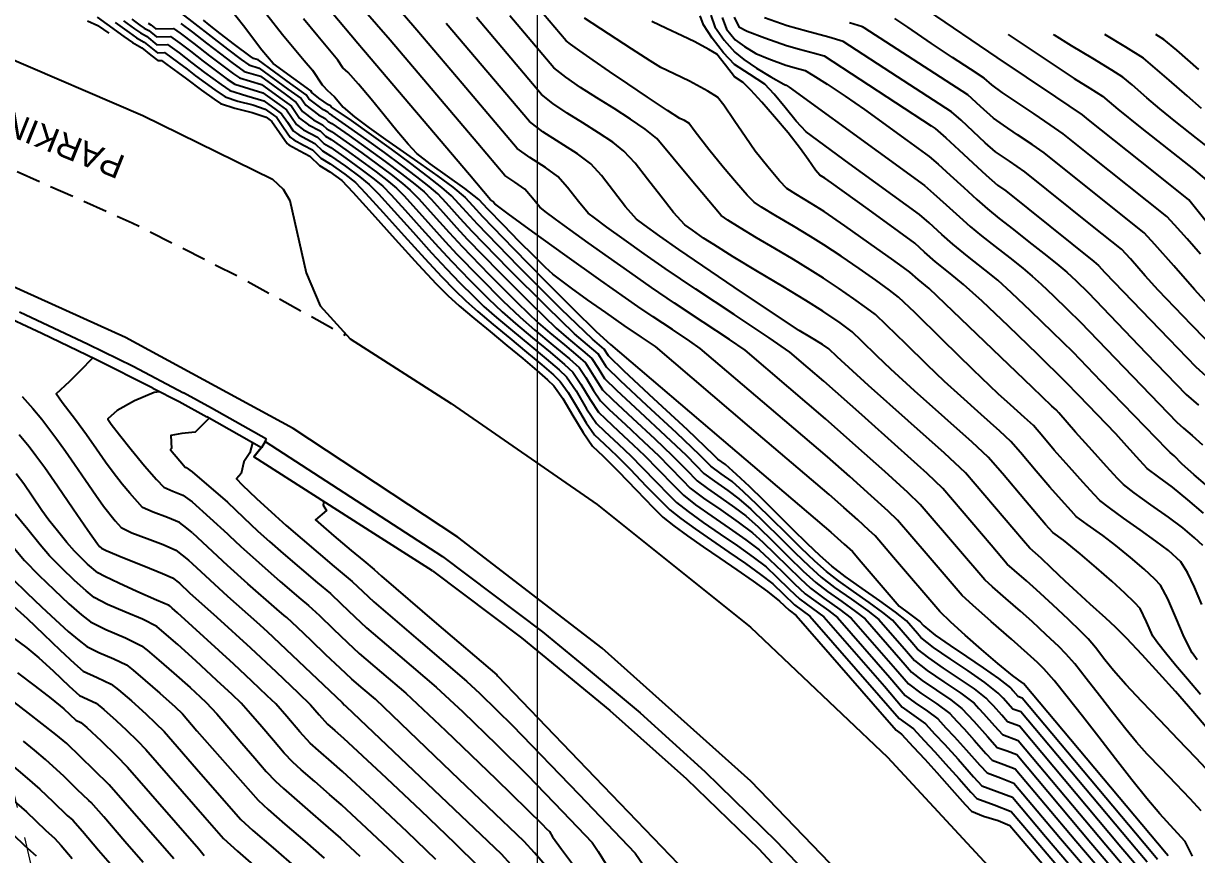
# Model space of a CAD drawing. Header units: metres. Extents: x 62264 to 62602, y 108404 to 109101.
# Drawn here: x 62473.6 to 62533.9, y 108607 to 108649.8 of the extents above; entities that cross this region are included whole.
import ezdxf

# ---------------------------------------------------------------- set-up
doc = ezdxf.new("R2010")
doc.units = ezdxf.units.M
doc.header["$MEASUREMENT"] = 0
doc.linetypes.add('NASCOSTA', pattern=[9.525, 6.35, -3.175])
doc.linetypes.add('TRATTEGGIATA2', pattern=[0.375, 0.25, -0.125])
for name, color, linetype in [('Bâti', 7, 'Continuous'), ('coordinate', 2, 'Continuous'), ('curve livello 1m', 2, 'Continuous'), ('curve livello 5m', 7, 'Continuous'), ('LINCOLO-ROSSO-025', 10, 'Continuous'), ('Per+Mod Surf', 7, 'Continuous'), ('Strade', 7, 'Continuous'), ('TEXT035', 1, 'Continuous')]:
    doc.layers.add(name, color=color, linetype=linetype)
doc.styles.add('ARIAL', font='arial.ttf')

# ---------------------------------------------------------------- blocks, each defined once
blk = doc.blocks.new('CONTORNO')
at = {"layer": 'LINCOLO-ROSSO-025', "linetype": 'NASCOSTA', "lineweight": 0, "ltscale": 0.5, "flags": 128}
blk.add_lwpolyline([(26.165, -94.334), (25.446, -93.474), (-6.877, 42.135), (-4.985, 41.623), (-4.907, 41.912), (-5.109, 41.967), (-4.481, 44.283), (-5.968, 44.686), (9.426, 101.471, 0.76503), (-27.561, 123.114), (-31.83, 118.918, 0.278191), (-69.079, 126.141), (-85.83, 120.005), (-86.105, 120.756), (-102.99, 114.571), (-98.153, 109.314), (-85.2, 114.059), (-84.427, 113.219), (-89.144, 103.05), (-84.307, 97.793), (-77.785, 111.855), (-78.51, 112.191), (-77.184, 115.052, -0.198912), (-74.368, 117.643), (-67.474, 120.163, -0.281645), (-36.074, 114.45, 0.175507), (-40.663, 100.044), (-40.374, 92.645, 0.034114), (-43.469, 92.01), (-53.105, 89.338), (-53.319, 90.109), (-70.647, 85.303), (-66.249, 79.674), (-52.956, 83.36), (-52.253, 82.461), (-57.773, 72.704), (-53.908, 67.757), (-53.375, 67.075), (-47.588, 77.303), (-45.683, 80.67), (-46.38, 81.064), (-46.314, 81.181, -0.14195), (-42.731, 84.682), (-41.604, 85.286, -0.165813), (-34.47, 86.461, -0.072308), (-29.805, 84.968), (-22.578, 81.44), (16.586, -82.868), (15.866, -82.007), (19.27, -96.287), (18.407, -96.98), (19.153, -100.108), (27.051, -106.511), (29.932, -105.824), (28.44, -103.877), (26.165, -94.334)], format="xyb", close=True, dxfattribs=at)

msp = doc.modelspace()

# ---------------------------------------------------------------- linework, layer by layer
at = {"layer": 'Bâti', "linetype": 'Continuous'}
for p, q in [((62474.532, 108633.821), (62471.632, 108635.175)), ((62473.379, 108634.944), (62476.909, 108633.272)), ((62477.316, 108632.497), (62474.532, 108633.821)), ((62476.909, 108633.272), (62479.234, 108632.151)), ((62480.234, 108631.025), (62477.316, 108632.497)), ((62479.234, 108632.151), (62481.819, 108630.776)), ((62480.234, 108631.025), (62481.597, 108630.332)), ((62481.597, 108630.332), (62483.01, 108629.549)), ((62483.262, 108629.991), (62481.819, 108630.776)), ((62486.079, 108628.39), (62483.262, 108629.991)), ((62485.827, 108627.949), (62483.01, 108629.549)), ((62485.807, 108627.947), (62485.433, 108627.494)), ((62486.017, 108628.272), (62485.827, 108627.949)), ((62486.017, 108628.272), (62486.079, 108628.39)), ((62486.017, 108628.272), (62492.255, 108624.231)), ((62491.605, 108623.548), (62485.433, 108627.494)), ((62492.255, 108624.231), (62495.127, 108622.37)), ((62494.609, 108621.627), (62491.605, 108623.548)), ((62495.127, 108622.37), (62500.274, 108618.493)), ((62494.609, 108621.627), (62499.187, 108618.189)), ((62499.187, 108618.189), (62503.731, 108614.455)), ((62500.274, 108618.493), (62502.298, 108616.807)), ((62502.298, 108616.807), (62505.28, 108614.324)), ((62503.731, 108614.455), (62507.675, 108610.933)), ((62505.28, 108614.324), (62508.611, 108611.308)), ((62508.611, 108611.308), (62512.298, 108607.717)), ((62507.675, 108610.933), (62511.379, 108607.341)), ((62515.231, 108603.235), (62511.379, 108607.341)), ((62512.298, 108607.717), (62515.977, 108603.84))]:
    msp.add_line(p, q, dxfattribs=at)
at = {"layer": 'coordinate', "linetype": 'Continuous', "lineweight": 0}
msp.add_line((62500, 108696.995), (62500, 108403.974), dxfattribs=at)
at = {"layer": 'curve livello 1m'}
for p, q in [((62482.256, 108625.173), (62484.084, 108623.526)), ((62482.256, 108623.601), (62484.084, 108621.905)), ((62482.256, 108622.004), (62484.084, 108620.328))]:
    msp.add_line(p, q, dxfattribs=at)
at = {"layer": 'curve livello 1m', "flags": 128}
for points in [[(62531.342, 108606.65), (62530.775, 108607.316), (62524.848, 108614.372), (62524.441, 108614.525), (62523.946, 108615.076), (62523.82, 108615.208), (62523.696, 108615.345), (62523.009, 108615.882), (62522.139, 108616.481), (62521.214, 108617.097), (62520.36, 108617.686), (62519.705, 108618.206), (62519.705, 108618.206), (62519.538, 108618.4), (62518.97, 108619.051), (62518.412, 108619.499), (62517.607, 108620.08), (62516.698, 108620.72), (62515.827, 108621.343), (62515.14, 108621.874), (62515.14, 108621.874), (62514.546, 108622.4), (62513.869, 108623.04), (62513.138, 108623.755), (62512.382, 108624.505), (62511.628, 108625.253), (62510.905, 108625.959), (62510.242, 108626.585), (62509.665, 108627.091), (62509.665, 108627.091), (62509.272, 108627.374), (62509.071, 108627.58), (62507.714, 108628.869), (62505.995, 108630.466), (62504.463, 108631.894), (62503.663, 108632.678), (62503.663, 108632.678), (62503.443, 108633.021), (62502.837, 108633.537), (62501.231, 108635.088), (62499.041, 108637.279), (62496.924, 108639.453), (62496.179, 108640.271), (62495.588, 108640.914), (62495.086, 108641.338), (62494.37, 108641.904), (62493.494, 108642.57), (62492.512, 108643.298), (62491.478, 108644.048), (62490.443, 108644.78), (62489.464, 108645.455), (62489.412, 108645.487), (62489.364, 108645.533), (62489.26, 108645.588), (62488.766, 108645.932), (62488.415, 108646.219), (62488.362, 108646.297), (62487.491, 108646.93), (62486.422, 108647.708), (62485.846, 108648.402), (62484.893, 108649.649), (62483.269, 108651.711)], [(62534.125, 108609.289), (62533.554, 108609.902), (62532.832, 108610.657), (62532.063, 108611.459), (62531.352, 108612.212), (62530.8, 108612.822), (62530.8, 108612.822), (62530.25, 108613.488), (62529.594, 108614.32), (62528.894, 108615.221), (62528.215, 108616.094), (62527.62, 108616.842), (62527.174, 108617.367), (62527.174, 108617.367), (62526.805, 108617.732), (62526.161, 108618.344), (62525.433, 108619.018), (62525.433, 108619.018), (62524.833, 108619.551), (62524.079, 108620.209), (62523.393, 108620.808), (62522.999, 108621.167), (62522.999, 108621.167), (62521.651, 108622.737), (62519.686, 108625.046), (62519.039, 108625.658), (62517.859, 108626.732), (62516.376, 108628.06), (62514.816, 108629.438), (62514.816, 108629.438), (62512.922, 108631.051), (62510.676, 108632.964), (62509.878, 108633.515), (62508.528, 108634.413), (62507.05, 108635.395), (62505.869, 108636.195), (62505.869, 108636.195), (62504.753, 108636.975), (62503.653, 108637.752), (62502.617, 108638.49), (62501.697, 108639.152), (62500.942, 108639.703), (62500.403, 108640.106), (62500.131, 108640.325), (62500.131, 108640.325), (62499.745, 108640.791), (62499.365, 108641.25), (62499.365, 108641.25), (62498.852, 108641.603), (62498.335, 108641.958), (62498.335, 108641.958), (62496.943, 108643.602), (62492.437, 108648.908), (62490.218, 108651.484)], [(62534.633, 108611.183), (62533.844, 108612.018), (62532.94, 108612.962), (62531.994, 108613.948), (62531.076, 108614.912), (62530.258, 108615.787), (62529.611, 108616.508), (62529.611, 108616.508), (62529.179, 108617.045), (62528.685, 108617.68), (62528.313, 108618.136), (62528.313, 108618.136), (62527.943, 108618.507), (62527.295, 108619.128), (62526.493, 108619.881), (62525.663, 108620.649), (62525.663, 108620.649), (62525.139, 108621.112), (62524.528, 108621.644), (62524.156, 108621.979), (62524.156, 108621.979), (62523.322, 108622.951), (62520.85, 108625.855), (62520.035, 108626.625), (62518.552, 108627.976), (62516.686, 108629.647), (62514.724, 108631.379), (62514.724, 108631.379), (62513.925, 108632.06), (62512.978, 108632.866), (62511.915, 108633.6), (62510.115, 108634.799), (62508.145, 108636.108), (62506.57, 108637.174), (62506.57, 108637.174), (62505.495, 108637.928), (62504.467, 108638.657), (62503.581, 108639.294), (62502.933, 108639.771), (62502.616, 108640.019), (62502.616, 108640.019), (62502.11, 108640.606), (62501.557, 108641.33), (62501.06, 108641.902), (62501.06, 108641.902), (62500.416, 108642.368), (62499.615, 108642.871), (62498.963, 108643.341), (62498.963, 108643.341), (62496.133, 108646.686), (62493.804, 108649.427), (62492.546, 108650.888)], [(62481.706, 108650.279), (62482.406, 108649.747), (62483.245, 108649.095), (62484.082, 108648.446), (62484.773, 108647.92), (62484.773, 108647.92), (62485.173, 108647.634), (62485.707, 108647.472), (62487.185, 108646.397), (62487.861, 108645.906), (62488.096, 108645.562), (62488.752, 108645.072), (62489.099, 108644.887), (62489.259, 108644.733), (62489.432, 108644.626), (62490.323, 108644.011), (62491.262, 108643.342), (62492.183, 108642.669), (62493.019, 108642.04), (62493.706, 108641.503), (62494.177, 108641.108), (62494.177, 108641.108), (62494.54, 108640.726), (62495.159, 108640.041), (62495.841, 108639.284), (62496.395, 108638.684), (62496.395, 108638.684), (62498.036, 108636.998), (62499.733, 108635.3), (62500.978, 108634.099), (62501.607, 108633.56), (62502.348, 108632.946), (62502.797, 108632.549), (62503.122, 108632.044), (62503.457, 108631.519), (62504.077, 108630.912), (62505.265, 108629.804), (62506.597, 108628.567), (62507.649, 108627.568), (62508.161, 108627.042), (62508.567, 108626.629), (62509.104, 108626.23), (62509.79, 108625.758), (62510.362, 108625.338), (62510.972, 108624.794), (62511.689, 108624.104), (62512.462, 108623.339), (62513.238, 108622.57), (62513.966, 108621.868), (62514.594, 108621.305), (62515.284, 108620.779), (62516.152, 108620.164), (62516.981, 108619.574), (62517.554, 108619.123), (62518.971, 108617.498), (62519.389, 108617.013), (62520.045, 108616.505), (62520.901, 108615.926), (62521.766, 108615.342), (62522.45, 108614.818), (62522.693, 108614.551), (62522.942, 108614.292), (62523.503, 108613.662), (62523.911, 108613.211), (62524.709, 108612.912), (62529.225, 108607.535), (62530.258, 108606.321)], [(62486.104, 108650.235), (62486.91, 108649.207), (62486.91, 108649.207), (62488.022, 108647.866), (62488.44, 108647.365), (62488.935, 108646.616), (62488.997, 108646.56), (62489.191, 108646.343), (62489.578, 108645.991), (62490.026, 108645.464), (62490.612, 108644.966), (62491.353, 108644.405), (62492.201, 108643.801), (62493.105, 108643.173), (62494.016, 108642.541), (62494.884, 108641.925), (62495.66, 108641.343), (62496.293, 108640.817), (62496.293, 108640.817), (62496.69, 108640.386), (62497.189, 108639.838), (62497.189, 108639.838), (62498.769, 108638.202), (62500.375, 108636.568), (62501.847, 108635.095), (62503.029, 108633.94), (62503.763, 108633.261), (62503.767, 108633.258), (62503.768, 108633.257), (62509.911, 108628.026), (62515.093, 108623.612), (62515.781, 108623), (62516.195, 108622.619), (62516.639, 108622.096), (62518.603, 108619.808), (62519.138, 108619.413), (62519.678, 108619.015), (62519.821, 108618.851), (62519.863, 108618.803), (62520.454, 108618.326), (62521.214, 108617.789), (62522.063, 108617.221), (62522.918, 108616.649), (62523.697, 108616.102), (62524.318, 108615.608), (62524.383, 108615.537), (62524.449, 108615.469), (62524.706, 108615.181), (62524.918, 108615.102), (62531.55, 108607.206), (62531.885, 108606.814)], [(62533.68, 108606.953), (62533.306, 108607.722), (62532.723, 108608.353), (62531.989, 108609.135), (62531.989, 108609.135), (62531.333, 108609.924), (62530.563, 108610.888), (62529.723, 108611.961), (62528.859, 108613.075), (62528.014, 108614.163), (62527.232, 108615.157), (62526.558, 108615.991), (62526.036, 108616.598), (62526.036, 108616.598), (62525.716, 108616.909), (62525.204, 108617.387), (62525.204, 108617.387), (62524.375, 108618.124), (62523.333, 108619.032), (62522.387, 108619.859), (62521.842, 108620.355), (62521.842, 108620.355), (62519.981, 108622.524), (62518.522, 108624.237), (62518.042, 108624.691), (62517.167, 108625.488), (62516.066, 108626.474), (62514.909, 108627.496), (62511.918, 108630.043), (62508.373, 108633.062), (62507.842, 108633.429), (62506.941, 108634.028), (62505.956, 108634.683), (62505.168, 108635.216), (62505.168, 108635.216), (62503.268, 108636.548), (62501.407, 108637.87), (62499.762, 108639.053), (62498.509, 108639.973), (62497.825, 108640.501), (62497.825, 108640.501), (62497.718, 108640.607), (62497.704, 108640.623), (62497.602, 108640.699), (62496.509, 108641.984), (62491.069, 108648.388), (62490.775, 108648.73), (62489.427, 108650.349)], [(62533.92, 108617.052), (62533.659, 108617.412), (62533.659, 108617.412), (62533.249, 108618.211), (62532.825, 108619.222), (62532.411, 108620.197), (62532.034, 108620.891), (62532.034, 108620.891), (62531.737, 108621.202), (62531.184, 108621.71), (62530.483, 108622.32), (62529.742, 108622.936), (62529.742, 108622.936), (62529.063, 108623.438), (62528.259, 108624.007), (62527.704, 108624.426), (62527.704, 108624.426), (62527.438, 108624.708), (62526.935, 108625.263), (62526.346, 108625.926), (62526.346, 108625.926), (62525.645, 108626.749), (62524.838, 108627.707), (62524.341, 108628.282), (62524.341, 108628.282), (62523.777, 108628.805), (62522.816, 108629.662), (62521.764, 108630.6), (62520.926, 108631.362), (62520.926, 108631.362), (62520.04, 108632.215), (62518.947, 108633.291), (62517.955, 108634.264), (62517.376, 108634.809), (62517.376, 108634.809), (62516.944, 108635.138), (62516.271, 108635.618), (62515.484, 108636.161), (62514.706, 108636.681), (62514.706, 108636.681), (62514.029, 108637.107), (62513.168, 108637.628), (62512.217, 108638.193), (62511.274, 108638.752), (62510.434, 108639.254), (62509.794, 108639.65), (62509.449, 108639.887), (62509.449, 108639.887), (62507.821, 108641.827), (62506.142, 108643.857), (62505.543, 108644.338), (62504.791, 108644.855), (62503.945, 108645.395), (62503.068, 108645.942), (62502.219, 108646.483), (62501.459, 108647.005), (62500.849, 108647.492), (62500.849, 108647.492), (62498.59, 108650.16)], [(62534.152, 108619.902), (62533.777, 108620.785), (62533.419, 108621.54), (62533.085, 108622.094), (62533.085, 108622.094), (62532.436, 108622.673), (62531.795, 108623.159), (62530.982, 108623.739), (62530.138, 108624.334), (62529.404, 108624.863), (62528.918, 108625.247), (62528.918, 108625.247), (62528.621, 108625.555), (62528.057, 108626.171), (62527.338, 108626.972), (62526.572, 108627.836), (62526.572, 108627.836), (62525.977, 108628.538), (62525.505, 108629.091), (62525.049, 108629.508), (62524.315, 108630.162), (62523.686, 108630.731), (62523.686, 108630.731), (62522.411, 108631.96), (62520.835, 108633.51), (62519.407, 108634.911), (62518.573, 108635.696), (62518.573, 108635.696), (62518.109, 108636.053), (62517.4, 108636.566), (62516.538, 108637.17), (62515.617, 108637.8), (62514.728, 108638.392), (62514.728, 108638.392), (62514.042, 108638.819), (62513.16, 108639.346), (62512.262, 108639.879), (62511.529, 108640.322), (62511.139, 108640.581), (62511.139, 108640.581), (62510.784, 108640.943), (62510.23, 108641.571), (62509.551, 108642.38), (62508.819, 108643.284), (62508.106, 108644.194), (62508.106, 108644.194), (62507.794, 108644.641), (62507.562, 108644.772), (62507.323, 108644.886), (62506.692, 108645.294), (62505.666, 108645.98), (62504.658, 108646.661), (62503.712, 108647.304), (62502.876, 108647.878), (62502.194, 108648.352), (62501.713, 108648.695), (62501.477, 108648.875), (62501.477, 108648.875), (62500.312, 108650.252)], [(62508.911, 108650.2), (62509.132, 108649.589), (62509.601, 108648.914), (62510.155, 108648.294), (62510.622, 108647.922), (62511.274, 108647.471), (62511.995, 108647.018), (62512.665, 108646.641), (62512.743, 108646.611), (62512.793, 108646.597), (62512.946, 108646.496), (62517.524, 108643.162), (62519.899, 108641.439), (62520.368, 108641.029), (62521.015, 108640.439), (62521.692, 108639.82), (62522.253, 108639.324), (62522.825, 108638.856), (62523.537, 108638.295), (62524.282, 108637.713), (62524.952, 108637.182), (62525.443, 108636.776), (62525.891, 108636.367), (62526.532, 108635.761), (62527.249, 108635.069), (62527.925, 108634.403), (62530.143, 108632.094), (62532.864, 108629.278), (62533.217, 108628.967), (62533.653, 108628.585), (62534.186, 108628.099)], [(62535.132, 108638.647), (62533.755, 108640.351), (62533.755, 108640.351), (62533.484, 108640.702), (62531.674, 108642.149), (62528.325, 108644.82), (62528.02, 108645.065), (62526.653, 108646), (62523.642, 108648.011), (62520.062, 108650.442)], [(62476.882, 108649.908), (62477.408, 108649.663), (62477.437, 108649.642), (62477.97, 108649.261)], [(62478.295, 108649.815), (62479.021, 108649.295), (62479.397, 108649.032), (62479.794, 108648.81), (62480.477, 108648.265), (62480.833, 108648.273), (62481.561, 108647.751), (62481.999, 108647.414), (62482.433, 108647.08), (62483.423, 108646.358), (62483.962, 108645.987), (62484.601, 108645.772), (62485.371, 108645.58), (62486.007, 108645.366), (62486.42, 108645.066), (62486.609, 108644.928), (62486.952, 108644.426), (62487.298, 108643.919), (62487.482, 108643.781), (62487.987, 108643.515), (62488.437, 108643.272), (62488.877, 108642.847), (62489.354, 108642.554), (62490.106, 108642.019), (62490.65, 108641.593), (62491.177, 108641.046), (62492.078, 108640.055), (62493.158, 108638.854), (62494.221, 108637.678), (62495.071, 108636.76), (62495.761, 108636.056), (62496.329, 108635.502), (62496.943, 108634.959), (62497.724, 108634.299), (62498.589, 108633.583), (62499.451, 108632.871), (62500.227, 108632.224), (62500.832, 108631.703), (62501.181, 108631.368), (62501.589, 108630.791), (62502.049, 108630.021), (62502.515, 108629.239), (62502.943, 108628.622), (62503.439, 108628.151), (62504.093, 108627.537), (62504.77, 108626.852), (62505.604, 108625.987), (62506.362, 108625.205), (62506.805, 108624.767), (62507.38, 108624.312), (62508.118, 108623.779), (62508.957, 108623.197), (62509.837, 108622.595), (62510.695, 108622.001), (62511.471, 108621.444), (62512.103, 108620.954), (62512.661, 108620.423), (62513.227, 108619.883), (62514.014, 108619.303), (62517.554, 108615.243), (62518.598, 108614.03), (62519.337, 108613.501), (62519.877, 108612.906), (62520.43, 108612.331), (62520.985, 108611.715), (62521.679, 108610.93), (62522.287, 108610.245), (62522.585, 108609.927), (62523.478, 108609.593), (62524.36, 108609.261), (62525.35, 108608.083), (62527.547, 108605.501)], [(62478.724, 108649.901), (62479.299, 108649.49), (62479.597, 108649.282), (62479.911, 108649.106), (62480.451, 108648.675), (62480.99, 108648.687), (62481.59, 108648.257), (62482.248, 108647.75), (62482.901, 108647.248), (62482.901, 108647.248), (62483.745, 108646.633), (62484.204, 108646.316), (62484.204, 108646.316), (62485.077, 108646.052), (62485.947, 108645.787), (62485.947, 108645.787), (62486.573, 108645.332), (62486.859, 108645.124), (62487.158, 108644.688), (62487.457, 108644.248), (62487.457, 108644.248), (62487.736, 108644.039), (62488.569, 108643.595), (62488.953, 108643.224), (62489.37, 108642.968), (62490.136, 108642.431), (62490.871, 108641.886), (62491.356, 108641.496), (62491.356, 108641.496), (62491.83, 108641.003), (62492.641, 108640.111), (62493.613, 108639.03), (62494.57, 108637.971), (62495.336, 108637.145), (62495.336, 108637.145), (62496.024, 108636.438), (62496.736, 108635.725), (62497.259, 108635.221), (62497.259, 108635.221), (62497.902, 108634.656), (62498.727, 108633.963), (62499.618, 108633.227), (62500.456, 108632.532), (62501.124, 108631.963), (62501.504, 108631.605), (62501.504, 108631.605), (62501.992, 108630.886), (62502.537, 108629.961), (62503.046, 108629.201), (62503.454, 108628.807), (62504.181, 108628.132), (62504.804, 108627.543), (62505.391, 108626.948), (62506.116, 108626.198), (62506.773, 108625.519), (62507.158, 108625.139), (62507.755, 108624.672), (62508.532, 108624.118), (62509.405, 108623.517), (62510.29, 108622.909), (62511.101, 108622.333), (62511.755, 108621.831), (62512.302, 108621.322), (62512.941, 108620.689), (62513.501, 108620.167), (62514.144, 108619.696), (62514.722, 108619.267), (62517.838, 108615.694), (62518.756, 108614.627), (62519.351, 108614.2), (62519.96, 108613.764), (62520.44, 108613.235), (62520.932, 108612.724), (62521.628, 108611.947), (62522.425, 108611.046), (62522.85, 108610.583), (62523.645, 108610.287), (62524.43, 108609.991), (62526.125, 108607.974), (62528.089, 108605.665)], [(62479.153, 108649.987), (62479.576, 108649.684), (62479.796, 108649.531), (62480.027, 108649.402), (62480.425, 108649.084), (62481.147, 108649.101), (62481.619, 108648.762), (62482.173, 108648.339), (62482.821, 108647.835), (62483.369, 108647.416), (62483.369, 108647.416), (62484.067, 108646.908), (62484.446, 108646.646), (62484.446, 108646.646), (62485.168, 108646.427), (62485.887, 108646.209), (62485.887, 108646.209), (62486.726, 108645.598), (62487.11, 108645.319), (62487.617, 108644.576), (62487.99, 108644.298), (62488.702, 108643.918), (62489.03, 108643.602), (62489.386, 108643.383), (62490.152, 108642.849), (62490.936, 108642.279), (62491.615, 108641.765), (62492.061, 108641.399), (62492.061, 108641.399), (62492.483, 108640.961), (62493.204, 108640.167), (62494.069, 108639.206), (62494.92, 108638.264), (62495.601, 108637.529), (62495.601, 108637.529), (62496.527, 108636.578), (62497.486, 108635.619), (62498.188, 108634.941), (62498.188, 108634.941), (62498.872, 108634.344), (62499.752, 108633.61), (62500.653, 108632.865), (62501.403, 108632.234), (62501.827, 108631.841), (62502.246, 108631.225), (62502.713, 108630.432), (62503.149, 108629.781), (62503.499, 108629.438), (62504.169, 108628.812), (62504.921, 108628.114), (62505.515, 108627.549), (62506.213, 108626.838), (62507.015, 108626.007), (62507.51, 108625.512), (62508.138, 108625.026), (62508.965, 108624.445), (62509.869, 108623.826), (62510.724, 108623.227), (62511.407, 108622.707), (62511.943, 108622.218), (62512.581, 108621.589), (62513.224, 108620.956), (62513.774, 108620.452), (62514.317, 108620.045), (62514.965, 108619.588), (62515.43, 108619.231), (62518.121, 108616.145), (62518.914, 108615.223), (62519.42, 108614.844), (62520.058, 108614.417), (62520.582, 108614.028), (62521.003, 108613.564), (62521.434, 108613.116), (62522.045, 108612.435), (62522.743, 108611.645), (62523.115, 108611.24), (62523.812, 108610.98), (62524.5, 108610.721), (62526.9, 108607.864), (62528.631, 108605.829)], [(62479.995, 108649.781), (62480.143, 108649.698), (62480.399, 108649.494), (62481.304, 108649.515), (62481.648, 108649.268), (62482.341, 108648.738), (62483.151, 108648.108), (62483.837, 108647.584), (62483.837, 108647.584), (62484.388, 108647.182), (62484.688, 108646.975), (62484.688, 108646.975), (62485.259, 108646.802), (62485.827, 108646.63), (62485.827, 108646.63), (62486.879, 108645.865), (62487.36, 108645.515), (62487.777, 108644.905), (62488.244, 108644.556), (62488.834, 108644.241), (62489.106, 108643.979), (62489.401, 108643.797), (62490.165, 108643.268), (62490.964, 108642.694), (62491.718, 108642.135), (62492.346, 108641.651), (62492.766, 108641.302), (62492.766, 108641.302), (62493.135, 108640.918), (62493.767, 108640.224), (62494.524, 108639.382), (62495.269, 108638.557), (62495.865, 108637.914), (62495.865, 108637.914), (62497.03, 108636.718), (62498.235, 108635.513), (62499.118, 108634.66), (62499.861, 108634.016), (62500.803, 108633.236), (62501.661, 108632.521), (62502.15, 108632.077), (62502.499, 108631.563), (62502.888, 108630.903), (62503.251, 108630.36), (62503.691, 108629.929), (62504.534, 108629.143), (62505.48, 108628.265), (62506.226, 108627.555), (62506.799, 108626.972), (62507.457, 108626.29), (62507.863, 108625.884), (62508.536, 108625.372), (62509.425, 108624.756), (62510.332, 108624.129), (62511.058, 108623.584), (62511.586, 108623.109), (62512.211, 108622.5), (62512.872, 108621.844), (62513.505, 108621.227), (62514.047, 108620.736), (62514.733, 108620.223), (62515.551, 108619.645), (62516.138, 108619.195), (62518.404, 108616.596), (62519.072, 108615.82), (62519.719, 108615.335), (62520.535, 108614.789), (62521.205, 108614.291), (62521.567, 108613.893), (62521.937, 108613.508), (62522.461, 108612.923), (62523.061, 108612.245), (62523.38, 108611.897), (62523.979, 108611.674), (62524.569, 108611.452), (62527.675, 108607.754), (62529.174, 108605.993)], [(62530.8, 108606.486), (62530, 108607.425), (62524.779, 108613.642), (62524.176, 108613.868), (62523.868, 108614.208), (62523.444, 108614.684), (62523.444, 108614.684), (62523.256, 108614.88), (62523.073, 108615.081), (62522.466, 108615.556), (62521.698, 108616.085), (62520.88, 108616.629), (62520.126, 108617.15), (62519.547, 108617.61), (62519.547, 108617.61), (62519.254, 108617.949), (62518.262, 108619.087), (62517.768, 108619.484), (62517.054, 108619.999), (62516.248, 108620.566), (62515.476, 108621.119), (62514.867, 108621.59), (62514.867, 108621.59), (62514.258, 108622.132), (62513.559, 108622.799), (62512.806, 108623.54), (62512.038, 108624.303), (62511.292, 108625.038), (62510.604, 108625.692), (62510.014, 108626.214), (62510.014, 108626.214), (62509.455, 108626.616), (62508.92, 108627.002), (62508.92, 108627.002), (62508.36, 108627.574), (62507.155, 108628.718), (62505.63, 108630.135), (62504.27, 108631.403), (62503.56, 108632.099), (62503.56, 108632.099), (62503.12, 108632.785), (62502.581, 108633.248), (62501.907, 108633.818), (62500.482, 108635.194), (62498.539, 108637.139), (62496.66, 108639.068), (62496.037, 108639.747), (62495.324, 108640.54), (62494.882, 108641.011), (62494.437, 108641.388), (62493.802, 108641.889), (62493.025, 108642.481), (62492.153, 108643.127), (62491.235, 108643.792), (62490.317, 108644.442), (62489.448, 108645.04), (62489.335, 108645.11), (62489.231, 108645.21), (62489.006, 108645.33), (62488.255, 108645.891), (62488.112, 108646.101), (62487.338, 108646.664), (62485.648, 108647.893), (62485.415, 108647.964), (62485.241, 108648.088), (62484.437, 108648.69), (62483.695, 108649.255), (62483.128, 108649.697), (62482.848, 108649.929)], [(62534.757, 108613.14), (62533.688, 108614.405), (62532.806, 108615.424), (62532.806, 108615.424), (62531.971, 108616.346), (62531.081, 108617.309), (62530.282, 108618.159), (62529.717, 108618.739), (62529.717, 108618.739), (62529.222, 108619.191), (62528.424, 108619.907), (62527.74, 108620.527), (62527.74, 108620.527), (62527.136, 108621.099), (62526.432, 108621.771), (62525.892, 108622.28), (62525.892, 108622.28), (62525.313, 108622.791), (62524.993, 108623.165), (62522.013, 108626.664), (62520.923, 108627.676), (62519.064, 108629.336), (62517.027, 108631.149), (62515.405, 108632.624), (62515.405, 108632.624), (62514.981, 108633.035), (62514.663, 108633.259), (62514.085, 108633.612), (62513.465, 108633.989), (62513.465, 108633.989), (62510.541, 108635.924), (62507.271, 108638.153), (62507.271, 108638.153), (62506.299, 108638.837), (62505.496, 108639.415), (62505.102, 108639.714), (62505.102, 108639.714), (62504.541, 108640.341), (62503.92, 108641.146), (62503.303, 108641.945), (62502.754, 108642.553), (62502.754, 108642.553), (62502.065, 108643.071), (62501.18, 108643.636), (62500.29, 108644.202), (62499.592, 108644.725), (62499.592, 108644.725), (62495.322, 108649.769)], [(62534.202, 108622.937), (62533.777, 108623.333), (62533.177, 108623.838), (62533.177, 108623.838), (62532.451, 108624.381), (62531.539, 108625.029), (62530.685, 108625.638), (62530.131, 108626.067), (62530.131, 108626.067), (62529.828, 108626.377), (62529.264, 108626.989), (62528.518, 108627.813), (62527.669, 108628.762), (62526.799, 108629.746), (62526.799, 108629.746), (62526.668, 108629.9), (62526.446, 108630.1), (62525.458, 108631.059), (62520.144, 108636.14), (62519.571, 108636.597), (62519.149, 108636.977), (62518.825, 108637.218), (62518.198, 108637.673), (62517.456, 108638.205), (62517.456, 108638.205), (62515.807, 108639.372), (62514.749, 108640.103), (62514.749, 108640.103), (62514.073, 108640.517), (62513.285, 108640.986), (62512.829, 108641.275), (62512.829, 108641.275), (62512.451, 108641.679), (62511.85, 108642.395), (62511.206, 108643.208), (62511.206, 108643.208), (62510.715, 108643.898), (62510.122, 108644.777), (62509.586, 108645.564), (62509.267, 108645.984), (62509.267, 108645.984), (62508.757, 108646.292), (62507.826, 108646.797), (62507.826, 108646.797), (62507.043, 108647.172), (62506.347, 108647.508), (62506.347, 108647.508), (62505.797, 108647.844), (62504.839, 108648.457), (62503.655, 108649.227), (62502.428, 108650.037)], [(62534.234, 108624.595), (62533.433, 108625.285), (62532.644, 108625.936), (62532.644, 108625.936), (62531.945, 108626.444), (62531.344, 108626.887), (62531.344, 108626.887), (62530.964, 108627.299), (62530.308, 108628.032), (62529.736, 108628.663), (62529.736, 108628.663), (62527.827, 108630.639), (62527.16, 108631.334), (62525.729, 108632.742), (62524.214, 108634.204), (62522.859, 108635.486), (62521.91, 108636.352), (62521.91, 108636.352), (62521.217, 108636.907), (62520.465, 108637.506), (62520.465, 108637.506), (62519.905, 108638.011), (62519.399, 108638.464), (62519.399, 108638.464), (62518.58, 108639.074), (62516.998, 108640.222), (62515.126, 108641.566), (62515.126, 108641.566), (62514.771, 108641.815), (62514.519, 108641.968), (62514.306, 108642.222), (62513.916, 108642.781), (62513.536, 108643.323), (62513.536, 108643.323), (62512.887, 108644.136), (62512.197, 108644.964), (62511.536, 108645.728), (62510.976, 108646.344), (62510.587, 108646.731), (62510.587, 108646.731), (62510.132, 108647.031), (62509.669, 108647.62), (62509.22, 108648.185), (62509.22, 108648.185), (62508.812, 108648.43), (62508.09, 108648.822), (62508.09, 108648.822), (62507.447, 108649.138), (62506.649, 108649.511), (62505.893, 108649.867)], [(62509.503, 108650.067), (62509.73, 108649.479), (62510.166, 108648.926), (62510.644, 108648.575), (62511.238, 108648.22), (62511.896, 108647.942), (62512.776, 108647.623), (62513.323, 108647.474), (62513.772, 108647.347), (62514.161, 108647.117), (62514.895, 108646.645), (62515.828, 108646.024), (62516.82, 108645.348), (62519.012, 108643.752), (62520.149, 108642.926), (62520.603, 108642.534), (62521.226, 108641.969), (62521.921, 108641.331), (62522.594, 108640.719), (62523.146, 108640.232), (62523.738, 108639.747), (62524.469, 108639.168), (62525.259, 108638.549), (62526.032, 108637.944), (62526.708, 108637.406), (62527.209, 108636.989), (62527.692, 108636.539), (62528.308, 108635.938), (62531.301, 108632.822), (62533.355, 108630.696), (62533.99, 108630.137)], [(62510.125, 108650.087), (62510.357, 108649.588), (62510.793, 108649.376), (62511.702, 108649.023), (62512.81, 108648.635), (62513.475, 108648.447), (62514.253, 108648.247), (62514.75, 108648.097), (62520.24, 108644.497), (62520.447, 108644.363), (62521, 108643.894), (62521.669, 108643.273), (62522.382, 108642.597), (62523.066, 108641.96), (62523.65, 108641.458), (62524.076, 108641.167), (62528.598, 108637.532), (62528.852, 108637.329), (62529.176, 108636.968), (62532.459, 108633.55), (62533.846, 108632.114), (62534.363, 108631.655)], [(62534.338, 108633.532), (62533.617, 108634.278), (62531.912, 108636.053), (62531.247, 108636.794), (62530.482, 108637.659), (62530.02, 108638.166), (62530.02, 108638.166), (62528.53, 108639.354), (62525.062, 108642.142), (62524.267, 108642.683), (62523.552, 108643.174), (62523.552, 108643.174), (62523.023, 108643.636), (62522.402, 108644.22), (62521.79, 108644.794), (62521.287, 108645.229), (62521.287, 108645.229), (62518.521, 108647.016), (62515.729, 108648.847), (62514.99, 108649.07), (62513.833, 108649.368), (62512.843, 108649.647), (62512.843, 108649.647), (62511.682, 108650.063)], [(62534.083, 108637.909), (62533.397, 108638.7), (62532.757, 108639.415), (62532.354, 108639.84), (62532.354, 108639.84), (62528.393, 108642.998), (62527.034, 108644.091), (62526.369, 108644.56), (62525.535, 108645.119), (62524.666, 108645.696), (62523.895, 108646.217), (62523.356, 108646.606), (62523.356, 108646.606), (62522.966, 108646.96), (62522.267, 108647.414), (62521.335, 108648.014), (62521.335, 108648.014), (62520.268, 108648.738), (62519.04, 108649.58), (62518.373, 108650.026)], [(62524.194, 108649.2), (62524.201, 108649.195), (62527.59, 108646.932), (62528.405, 108646.435), (62529.052, 108646.037), (62529.398, 108645.74), (62529.836, 108645.361), (62530.985, 108644.437), (62532.436, 108643.292), (62533.728, 108642.27), (62534.397, 108641.715)], [(62534.823, 108643.132), (62533.883, 108643.875), (62532.826, 108644.709), (62531.99, 108645.382), (62531.99, 108645.382), (62531.329, 108645.95), (62530.567, 108646.615), (62530.102, 108647.008), (62530.102, 108647.008), (62529.536, 108647.367), (62528.546, 108647.966), (62527.454, 108648.624), (62526.584, 108649.161), (62526.584, 108649.161), (62526.526, 108649.2)], [(62534.01, 108647.4), (62532.865, 108648.396), (62532.201, 108648.949), (62532.201, 108648.949), (62531.792, 108649.2)], [(62482.256, 108623.601), (62481.993, 108623.819), (62481.606, 108624.107), (62481.606, 108624.107), (62480.989, 108624.374), (62480.248, 108624.64), (62479.709, 108624.888), (62479.709, 108624.888), (62479.052, 108625.614), (62478.668, 108626.087), (62478.205, 108626.679), (62477.801, 108627.214), (62477.801, 108627.214), (62477.341, 108627.879), (62476.833, 108628.616), (62476.833, 108628.616), (62476.257, 108629.392), (62475.587, 108630.282), (62475.267, 108630.725), (62475.267, 108630.725), (62475.965, 108631.377), (62476.526, 108631.932), (62477.156, 108632.573)], [(62473.517, 108630.594), (62474.065, 108629.974), (62474.528, 108629.433), (62474.848, 108629.015), (62475.303, 108628.401), (62475.757, 108627.777), (62476.219, 108627.114), (62476.777, 108626.295), (62477.312, 108625.513), (62477.702, 108624.957), (62478.299, 108624.195), (62478.611, 108623.849), (62479.165, 108623.577), (62479.955, 108623.286), (62480.778, 108622.986), (62481.429, 108622.689), (62482.076, 108622.175), (62482.256, 108622.004)], [(62480.603, 108630.838), (62480.313, 108630.798), (62479.293, 108630.371), (62478.412, 108629.867), (62477.933, 108629.439), (62477.934, 108629.428), (62477.933, 108629.427), (62478.096, 108629.171), (62478.521, 108628.612), (62479.12, 108627.861), (62479.806, 108627.032), (62480.429, 108626.317), (62480.806, 108625.927), (62481.272, 108625.731), (62481.783, 108625.524), (62482.256, 108625.173)], [(62473.36, 108628.635), (62473.875, 108628.024), (62474.229, 108627.557), (62474.68, 108626.938), (62475.339, 108625.991), (62476.143, 108624.813), (62476.892, 108623.716), (62477.388, 108623.014), (62477.497, 108622.883), (62477.596, 108622.79), (62477.845, 108622.674), (62478.702, 108622.317), (62479.781, 108621.883), (62480.743, 108621.494), (62481.252, 108621.271), (62481.609, 108620.988), (62482.12, 108620.501), (62483.534, 108619.24), (62485.257, 108617.666), (62486.574, 108616.432), (62487.715, 108615.35), (62488.337, 108614.745), (62488.789, 108614.228), (62489.213, 108613.746), (62489.585, 108613.419), (62490.039, 108613.024), (62491.982, 108611.228), (62494, 108609.327), (62495.767, 108607.628), (62496.96, 108606.44)], [(62485.358, 108628.215), (62485.223, 108627.687), (62484.918, 108627.229), (62484.784, 108626.632), (62484.542, 108626.355), (62484.837, 108626.054), (62485.57, 108625.355), (62486.523, 108624.469), (62487.1, 108623.954), (62489.566, 108621.845), (62490.081, 108621.42), (62490.492, 108621.079), (62491.034, 108620.568), (62491.606, 108620.027), (62493.875, 108618.086), (62496.357, 108615.963), (62497.048, 108615.318), (62497.927, 108614.474), (62498.731, 108613.683), (62502.128, 108610.141), (62505.033, 108607.112), (62505.446, 108606.508)], [(62489.022, 108625.199), (62488.996, 108624.997), (62489.169, 108624.726), (62488.6, 108624.244), (62488.87, 108624.004), (62489.548, 108623.425), (62490.428, 108622.68), (62491.089, 108622.135), (62491.617, 108621.698), (62491.984, 108621.351), (62494.818, 108618.927), (62497.918, 108616.275), (62497.96, 108616.235), (62502.961, 108611.019), (62507.24, 108606.558)], [(62493.796, 108605.962), (62492.606, 108607.106), (62491.246, 108608.387), (62489.937, 108609.597), (62489.937, 108609.597), (62489.326, 108610.136), (62488.559, 108610.797), (62487.855, 108611.405), (62487.43, 108611.788), (62487.43, 108611.788), (62486.996, 108612.258), (62486.442, 108612.899), (62485.841, 108613.607), (62485.26, 108614.282), (62484.771, 108614.82), (62484.771, 108614.82), (62484.309, 108615.265), (62483.533, 108615.994), (62483.533, 108615.994), (62482.446, 108616.996), (62481.52, 108617.834), (62481.52, 108617.834), (62480.819, 108618.447), (62480.436, 108618.767), (62480.436, 108618.767), (62479.715, 108619.14), (62478.808, 108619.523), (62477.912, 108619.903), (62477.223, 108620.266), (62477.223, 108620.266), (62476.81, 108620.595), (62476.218, 108621.128), (62475.553, 108621.765), (62474.924, 108622.406), (62474.924, 108622.406), (62474.44, 108622.968), (62473.81, 108623.745), (62473.159, 108624.549)], [(62484.084, 108623.526), (62484.164, 108623.449), (62484.762, 108622.882), (62485.679, 108622.054), (62486.777, 108621.084), (62487.843, 108620.173), (62488.242, 108619.842), (62488.799, 108619.327), (62489.512, 108618.645), (62490.243, 108617.945), (62490.851, 108617.379), (62491.99, 108616.404), (62493.236, 108615.338), (62495.284, 108613.426), (62497.89, 108610.923), (62500.274, 108608.58), (62500.46, 108608.386), (62500.619, 108608.22), (62500.786, 108607.953), (62501.245, 108607.314), (62501.807, 108606.565)], [(62473.028, 108622.9), (62473.638, 108622.168), (62474.373, 108621.414), (62475.161, 108620.645), (62475.923, 108619.936), (62476.575, 108619.364), (62477.036, 108619.004), (62477.831, 108618.605), (62478.831, 108618.189), (62479.657, 108617.781), (62479.947, 108617.547), (62480.539, 108617.043), (62481.314, 108616.37), (62482.156, 108615.629), (62482.671, 108615.159), (62482.988, 108614.858), (62483.521, 108614.275), (62484.15, 108613.55), (62484.82, 108612.762), (62485.478, 108611.99), (62486.069, 108611.313), (62486.538, 108610.81), (62486.953, 108610.432), (62487.644, 108609.832), (62488.462, 108609.128), (62489.259, 108608.439), (62489.886, 108607.883), (62490.878, 108606.967)], [(62500.399, 108606.492), (62499.849, 108607.135), (62499.32, 108607.719), (62499.32, 108607.719), (62495.585, 108611.271), (62491.676, 108615.026), (62491.048, 108615.563), (62490.473, 108616.055), (62489.866, 108616.618), (62489.134, 108617.315), (62488.371, 108618.048), (62487.668, 108618.717), (62487.118, 108619.224), (62487.118, 108619.224), (62486.981, 108619.337), (62486.616, 108619.65), (62485.126, 108620.966), (62484.084, 108621.905)], [(62473.034, 108621.223), (62473.769, 108620.492), (62474.517, 108619.772), (62475.238, 108619.101), (62475.893, 108618.514), (62476.444, 108618.049), (62476.849, 108617.742), (62477.464, 108617.433), (62478.238, 108617.111), (62478.878, 108616.795), (62479.235, 108616.518), (62479.85, 108615.999), (62480.605, 108615.338), (62481.384, 108614.638), (62481.759, 108614.273), (62482.508, 108613.411), (62485.647, 108609.831), (62486.166, 108609.358), (62487.03, 108608.607), (62488.054, 108607.727), (62489.051, 108606.865)], [(62484.084, 108620.328), (62485.561, 108619.011), (62486.119, 108618.502), (62489.967, 108614.852), (62490.095, 108614.731), (62490.105, 108614.722), (62490.116, 108614.713), (62490.181, 108614.651), (62498.14, 108607.08), (62498.645, 108606.535)], [(62473.102, 108619.794), (62473.785, 108619.177), (62474.624, 108618.376), (62475.478, 108617.553), (62476.205, 108616.868), (62476.662, 108616.479), (62477.371, 108616.147), (62478.098, 108615.81), (62478.48, 108615.506), (62479.137, 108614.941), (62479.872, 108614.282), (62480.381, 108613.8), (62480.819, 108613.362), (62482.71, 108611.185), (62484.755, 108608.852), (62485.379, 108608.284), (62486.417, 108607.383), (62487.645, 108606.326)], [(62473.282, 108616.378), (62474.187, 108615.699), (62475.006, 108615.069), (62475.667, 108614.534), (62476.289, 108613.955), (62476.54, 108613.838), (62476.849, 108613.571), (62477.577, 108612.888), (62478.351, 108612.135), (62478.94, 108611.539), (62482.597, 108607.329), (62482.884, 108606.998)], [(62481.311, 108606.816), (62478.817, 108609.687), (62478, 108610.628), (62477.225, 108611.382), (62475.813, 108612.746), (62475.249, 108613.218), (62473.854, 108614.304), (62472.1, 108615.641)], [(62479.738, 108606.633), (62478.797, 108607.715), (62477.715, 108608.974), (62477.061, 108609.716), (62477.061, 108609.716), (62476.944, 108609.818), (62476.35, 108610.389), (62475.661, 108611.065), (62475.124, 108611.577), (62475.124, 108611.577), (62474.723, 108611.924), (62474.153, 108612.401), (62473.583, 108612.866)], [(62472.848, 108611.754), (62473.781, 108610.974), (62474.436, 108610.408), (62475.113, 108609.755), (62475.841, 108609.05), (62476.121, 108608.805), (62476.621, 108608.238), (62477.447, 108607.276), (62478.166, 108606.45)], [(62473.059, 108608.07), (62473.634, 108607.515), (62474.242, 108606.982)]]:
    msp.add_lwpolyline(points, dxfattribs=at)
at = {"layer": 'curve livello 5m'}
msp.add_line((62482.256, 108626.722), (62484.084, 108625.165), dxfattribs=at)
at = {"layer": 'curve livello 5m', "flags": 128}
for points in [[(62534.579, 108625.865), (62533.767, 108626.567), (62533.133, 108627.136), (62532.731, 108627.537), (62532.534, 108627.719), (62532.373, 108627.86), (62528.985, 108631.367), (62527.542, 108632.868), (62526.489, 108633.905), (62525.373, 108634.983), (62524.375, 108635.927), (62523.677, 108636.564), (62523.005, 108637.109), (62522.113, 108637.808), (62521.359, 108638.415), (62520.792, 108638.921), (62520.138, 108639.52), (62519.649, 108639.951), (62516.037, 108642.573), (62513.813, 108644.193), (62513.307, 108644.739), (62512.737, 108645.441), (62512.175, 108646.131), (62511.693, 108646.642), (62510.906, 108647.158), (62510.143, 108647.663), (62509.578, 108648.264), (62508.981, 108649.019), (62508.534, 108649.699), (62508.37, 108650.159)], [(62477.371, 108650.089), (62477.866, 108649.729), (62478.743, 108649.1), (62479.198, 108648.783), (62479.678, 108648.514), (62480.137, 108648.142), (62480.504, 108647.856), (62480.504, 108647.856), (62480.676, 108647.86), (62480.962, 108647.662), (62481.532, 108647.245), (62481.532, 108647.245), (62481.966, 108646.912), (62482.748, 108646.338), (62483.397, 108645.874), (62483.719, 108645.657), (62483.719, 108645.657), (62484.454, 108645.411), (62485.338, 108645.19), (62486.067, 108644.945), (62486.067, 108644.945), (62486.267, 108644.8), (62486.359, 108644.733), (62486.747, 108644.164), (62487.138, 108643.591), (62487.138, 108643.591), (62487.229, 108643.523), (62487.798, 108643.222), (62488.304, 108642.949), (62488.304, 108642.949), (62488.801, 108642.47), (62489.339, 108642.139), (62489.945, 108641.69), (62490.524, 108641.088), (62491.515, 108639.998), (62492.702, 108638.678), (62493.871, 108637.384), (62494.807, 108636.375), (62494.807, 108636.375), (62495.399, 108635.783), (62495.991, 108635.257), (62496.737, 108634.624), (62497.572, 108633.929), (62498.433, 108633.218), (62499.255, 108632.538), (62499.976, 108631.932), (62500.531, 108631.449), (62500.857, 108631.132), (62500.857, 108631.132), (62501.317, 108630.483), (62501.834, 108629.617), (62502.359, 108628.736), (62502.84, 108628.042), (62502.84, 108628.042), (62503.382, 108627.531), (62504.148, 108626.755), (62505.093, 108625.776), (62505.951, 108624.89), (62506.453, 108624.394), (62506.453, 108624.394), (62507.011, 108623.949), (62507.716, 108623.434), (62508.524, 108622.869), (62509.386, 108622.277), (62510.256, 108621.68), (62511.088, 108621.1), (62511.836, 108620.558), (62512.451, 108620.077), (62512.451, 108620.077), (62512.954, 108619.598), (62513.306, 108619.339), (62517.271, 108614.792), (62518.44, 108613.434), (62518.714, 108613.237), (62519.314, 108612.578), (62519.927, 108611.939), (62520.544, 108611.255), (62521.314, 108610.384), (62521.989, 108609.624), (62522.32, 108609.27), (62522.32, 108609.27), (62522.934, 108609.01), (62523.688, 108608.79), (62524.29, 108608.531), (62524.29, 108608.531), (62524.574, 108608.193), (62527.005, 108605.337)], [(62481.677, 108649.773), (62482.277, 108649.317), (62482.996, 108648.759), (62483.713, 108648.203), (62484.305, 108647.752), (62484.305, 108647.752), (62484.93, 108647.305), (62485.767, 108647.051), (62487.032, 108646.131), (62487.611, 108645.71), (62487.936, 108645.234), (62488.498, 108644.814), (62488.966, 108644.564), (62489.183, 108644.356), (62489.417, 108644.211), (62490.178, 108643.686), (62490.98, 108643.115), (62491.767, 108642.539), (62492.482, 108642.001), (62493.069, 108641.542), (62493.472, 108641.205), (62493.472, 108641.205), (62493.907, 108640.746), (62494.649, 108639.926), (62495.466, 108639.018), (62496.13, 108638.299), (62496.13, 108638.299), (62497.533, 108636.858), (62498.984, 108635.407), (62500.048, 108634.379), (62500.048, 108634.379), (62500.642, 108633.864), (62501.396, 108633.24), (62502.082, 108632.668), (62502.473, 108632.313), (62502.473, 108632.313), (62502.908, 108631.639), (62503.354, 108630.94), (62503.354, 108630.94), (62503.884, 108630.42), (62504.9, 108629.474), (62506.038, 108628.416), (62506.938, 108627.562), (62506.938, 108627.562), (62507.649, 108626.831), (62508.215, 108626.257), (62508.215, 108626.257), (62508.741, 108625.857), (62509.435, 108625.376), (62510.143, 108624.886), (62510.71, 108624.461), (62510.71, 108624.461), (62511.347, 108623.887), (62512.103, 108623.151), (62512.901, 108622.359), (62513.666, 108621.613), (62514.321, 108621.021), (62514.321, 108621.021), (62514.909, 108620.571), (62515.65, 108620.047), (62516.357, 108619.544), (62516.846, 108619.159), (62516.846, 108619.159), (62518.688, 108617.047), (62519.231, 108616.416), (62519.787, 108615.985), (62520.513, 108615.494), (62521.247, 108614.999), (62521.828, 108614.554), (62521.828, 108614.554), (62522.13, 108614.222), (62522.439, 108613.9), (62523.139, 108613.116), (62523.645, 108612.554), (62523.645, 108612.554), (62524.146, 108612.367), (62524.639, 108612.182), (62524.639, 108612.182), (62528.45, 108607.645), (62529.716, 108606.157)], [(62532.427, 108606.978), (62532.326, 108607.097), (62524.988, 108615.832), (62524.971, 108615.838), (62524.951, 108615.861), (62524.946, 108615.866), (62524.941, 108615.872), (62524.418, 108616.247), (62523.668, 108616.862), (62522.829, 108617.579), (62521.993, 108618.317), (62521.248, 108618.998), (62520.684, 108619.542), (62518.31, 108622.31), (62517.358, 108623.428), (62517.045, 108623.724), (62516.474, 108624.244), (62515.756, 108624.887), (62515.001, 108625.554), (62510.914, 108629.034), (62506.071, 108633.159), (62505.354, 108633.643), (62504.467, 108634.237), (62503.517, 108634.903), (62502.586, 108635.564), (62501.763, 108636.157), (62501.136, 108636.616), (62500.794, 108636.881), (62500.421, 108637.226), (62499.82, 108637.813), (62499.072, 108638.561), (62498.257, 108639.391), (62497.454, 108640.223), (62496.998, 108640.72), (62496.283, 108641.283), (62495.379, 108641.917), (62494.488, 108642.543), (62493.814, 108643.081), (62493.369, 108643.554), (62492.788, 108644.24), (62492.131, 108645.046), (62491.454, 108645.878), (62490.815, 108646.642), (62490.272, 108647.246), (62490.007, 108647.487), (62489.75, 108647.876), (62488.725, 108649.108), (62487.975, 108650.011)], [(62534.092, 108615.265), (62533.411, 108616.06), (62532.803, 108616.784), (62532.291, 108617.412), (62531.898, 108617.916), (62531.645, 108618.272), (62531.305, 108619.008), (62530.983, 108619.688), (62530.7, 108619.998), (62530.196, 108620.483), (62529.523, 108621.095), (62528.738, 108621.784), (62527.895, 108622.501), (62527.048, 108623.199), (62526.491, 108623.606), (62526.12, 108624.016), (62525.091, 108625.223), (62523.906, 108626.629), (62523.177, 108627.473), (62522.35, 108628.24), (62520.94, 108629.499), (62519.396, 108630.875), (62518.165, 108631.993), (62517.47, 108632.666), (62516.671, 108633.453), (62516.179, 108633.922), (62515.561, 108634.375), (62514.684, 108634.97), (62513.801, 108635.524), (62512.62, 108636.239), (62511.319, 108637.019), (62510.075, 108637.769), (62509.067, 108638.396), (62508.55, 108638.738), (62507.971, 108639.133), (62507.588, 108639.409), (62506.997, 108640.052), (62506.344, 108640.88), (62505.672, 108641.765), (62505.025, 108642.583), (62504.448, 108643.205), (62503.877, 108643.657), (62503.149, 108644.145), (62502.343, 108644.652), (62501.535, 108645.16), (62500.802, 108645.651), (62500.22, 108646.108), (62496.869, 108650.068)], [(62534.649, 108635.137), (62533.782, 108636.099), (62532.709, 108637.311), (62531.741, 108638.403), (62531.187, 108639.003), (62528.461, 108641.176), (62526.048, 108643.116), (62525.439, 108643.542), (62524.682, 108644.047), (62523.959, 108644.53), (62523.454, 108644.89), (62522.78, 108645.503), (62522.126, 108646.094), (62516.802, 108649.536), (62516.708, 108649.598), (62516.054, 108649.805)], [(62534.144, 108645.402), (62533.397, 108646.041), (62532.473, 108646.847), (62531.636, 108647.574), (62531.151, 108647.979), (62530.255, 108648.548), (62529.176, 108649.2)], [(62483.127, 108629.482), (62482.423, 108628.763), (62481.734, 108628.683), (62481.156, 108628.585), (62481.156, 108628.585), (62481.193, 108627.913), (62481.153, 108627.851), (62481.621, 108627.277), (62481.903, 108626.966), (62481.96, 108626.942), (62482.256, 108626.722)], [(62494.782, 108606.795), (62493.303, 108608.216), (62491.614, 108609.808), (62489.988, 108611.31), (62489.416, 108611.812), (62488.746, 108612.388), (62488.321, 108612.767), (62487.793, 108613.355), (62487.132, 108614.132), (62486.554, 108614.783), (62486.118, 108615.207), (62485.319, 108615.965), (62484.395, 108616.83), (62481.507, 108619.469), (62481.239, 108619.708), (62481.142, 108619.8), (62481.074, 108619.854), (62480.429, 108620.12), (62479.42, 108620.57), (62478.486, 108620.998), (62477.769, 108621.34), (62477.409, 108621.528), (62476.885, 108621.978), (62476.211, 108622.644), (62475.821, 108623.086), (62475.331, 108623.677), (62474.887, 108624.24), (62474.542, 108624.732), (62474.04, 108625.47), (62473.604, 108626.1), (62473.222, 108626.614)], [(62484.084, 108625.165), (62484.903, 108624.377), (62485.642, 108623.675), (62485.642, 108623.675), (62486.232, 108623.143), (62486.938, 108622.519), (62486.938, 108622.519), (62488.704, 108621.009), (62488.704, 108621.009), (62489.367, 108620.461), (62489.926, 108619.939), (62490.626, 108619.268), (62491.229, 108618.703), (62491.229, 108618.703), (62492.933, 108617.245), (62494.797, 108615.651), (62496.166, 108614.372), (62497.909, 108612.698), (62499.502, 108611.132), (62501.294, 108609.264), (62502.826, 108607.666), (62503.135, 108607.202), (62503.574, 108606.483)], [(62472.972, 108618.26), (62473.759, 108617.664), (62474.385, 108617.164), (62474.385, 108617.164), (62475.109, 108616.494), (62475.935, 108615.7), (62476.476, 108615.217), (62476.476, 108615.217), (62477.319, 108614.824), (62477.723, 108614.493), (62478.361, 108613.927), (62478.361, 108613.927), (62478.889, 108613.431), (62479.452, 108612.884), (62479.879, 108612.45), (62479.879, 108612.45), (62482.912, 108608.959), (62483.864, 108607.874), (62484.592, 108607.211), (62485.803, 108606.159)], [(62472.838, 108610.025), (62473.748, 108609.239), (62473.748, 108609.239), (62474.225, 108608.779), (62474.737, 108608.283), (62474.737, 108608.283), (62475.181, 108607.893), (62475.526, 108607.502), (62476.097, 108606.838)]]:
    msp.add_lwpolyline(points, dxfattribs=at)
at = {"layer": 'Per+Mod Surf', "linetype": 'Continuous'}
for p, q in [((62485.433, 108627.494), (62485.815, 108627.956)), ((62491.605, 108623.548), (62485.433, 108627.494))]:
    msp.add_line(p, q, dxfattribs=at)
at = {"layer": 'Strade', "linetype": 'Continuous', "flags": 128}
for points in [[(62465.106, 108651.13), (62472.482, 108648.147), (62479.72, 108645.041), (62486.386, 108641.764), (62486.942, 108641.252), (62487.275, 108640.665), (62488.124, 108636.948), (62488.838, 108635.257), (62490.381, 108633.547), (62495.573, 108630.227), (62503.081, 108625.033), (62510.962, 108618.738), (62518.006, 108612.044), (62524.466, 108605.084), (62530.1, 108598.06), (62534.28, 108592.248), (62535.713, 108590.207), (62537.329, 108587.882), (62542.387, 108580.75), (62547.672, 108573.468), (62554.369, 108564.095), (62559.483, 108557.245), (62561.502, 108554.718)], [(62556.907, 108550.065), (62553.964, 108553.96), (62549.12, 108560.369), (62542.669, 108569.606), (62537.389, 108577.165), (62532.362, 108584.423), (62529.353, 108588.776), (62524.187, 108595.986), (62517.766, 108603.766), (62510.975, 108610.819), (62503.339, 108617.66), (62495.918, 108623.366), (62487.456, 108628.94), (62478.832, 108633.619), (62469.806, 108637.707), (62462.179, 108640.556), (62454.459, 108642.927), (62447.181, 108644.738)]]:
    msp.add_lwpolyline(points, dxfattribs=at)
at = {"layer": 'Strade', "color": 2, "linetype": 'TRATTEGGIATA2', "ltscale": 5, "flags": 128}
msp.add_lwpolyline([(62448.291, 108650.104), (62456.606, 108648.014), (62464.373, 108645.587), (62471.903, 108642.764), (62479.171, 108639.525), (62484.787, 108636.691), (62490.119, 108633.745)], dxfattribs=at)

# ---------------------------------------------------------------- block references
at = {"layer": 'LINCOLO-ROSSO-025', "linetype": 'Continuous', "lineweight": 0}
msp.add_blockref('CONTORNO', (62466.351, 108625.268), dxfattribs=at)

# ---------------------------------------------------------------- texts
at = {"layer": 'TEXT035', "style": 'ARIAL'}
msp.add_text('PARKING', height=1.25, rotation=158.17385, dxfattribs=at).set_placement((62478.896, 108642.909))

doc.saveas('drawing.dxf')
